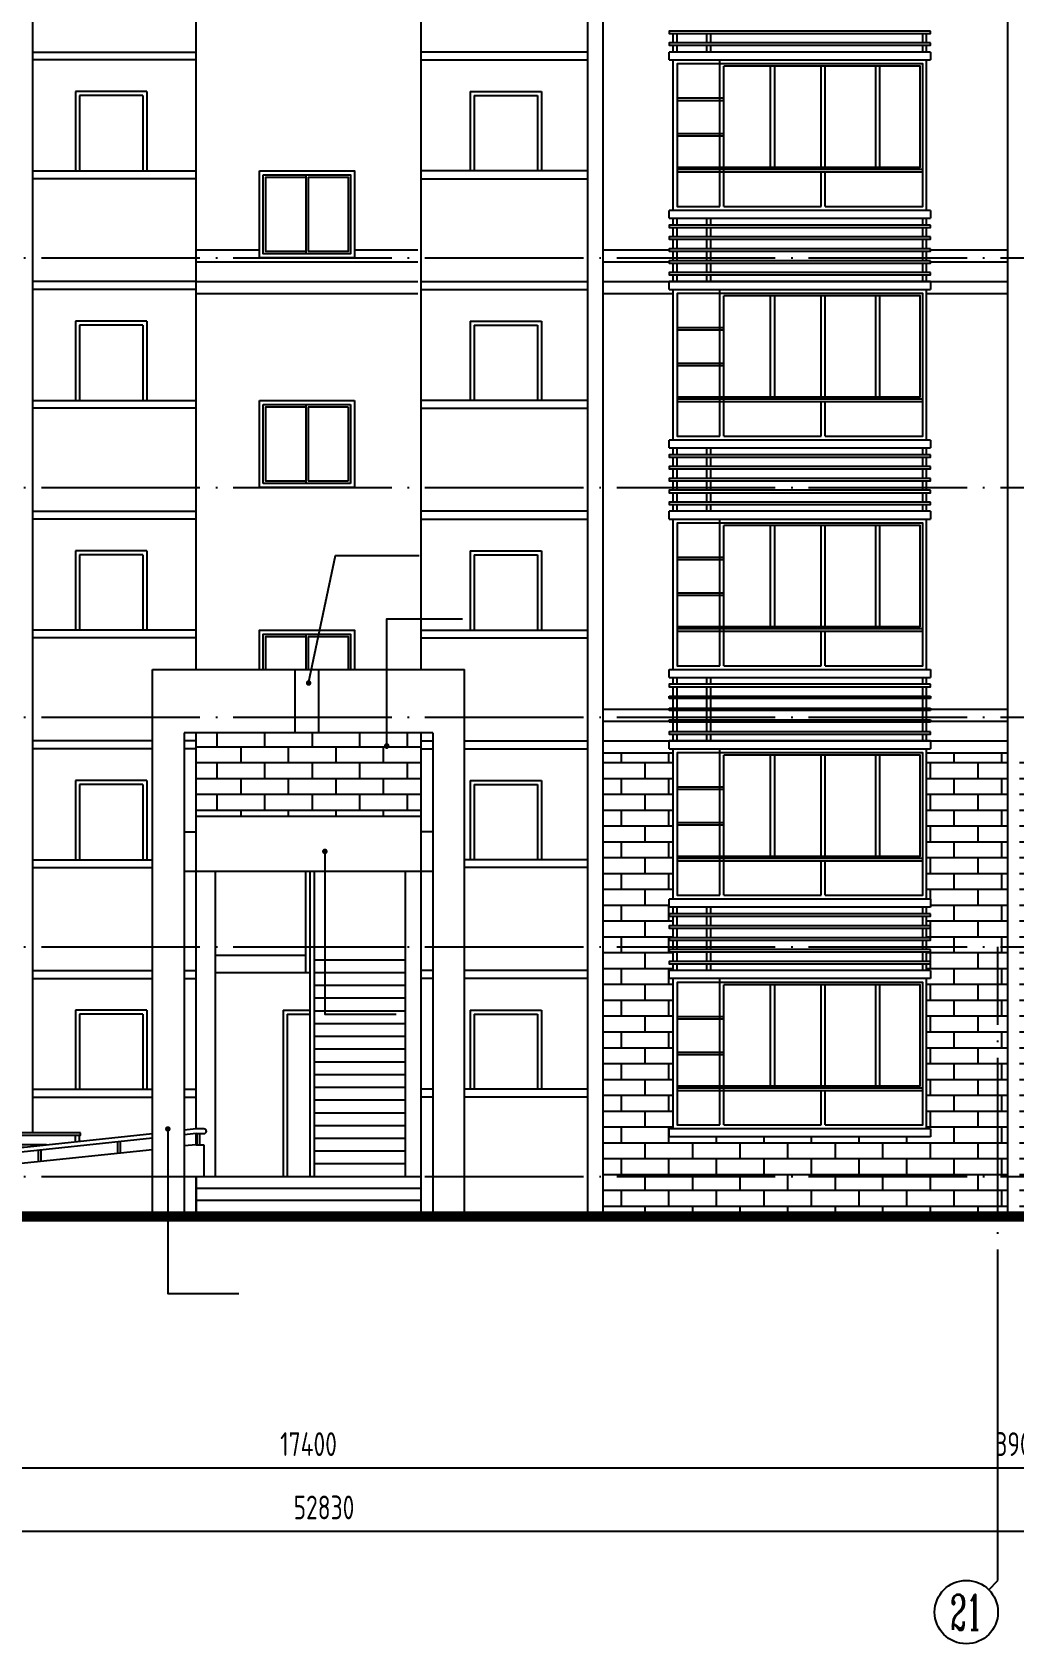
# Model space of a CAD drawing. Extents: x -726032 to 135930, y -151624 to 587044.
# Drawn here: x -391862 to -379477, y 289057 to 309408 of the extents above; entities that cross this region are included whole.
import ezdxf
from ezdxf.enums import TextEntityAlignment as Align

# ---------------------------------------------------------------- set-up
doc = ezdxf.new("R2010")
doc.units = 0
doc.header["$LTSCALE"] = 1000
doc.header["$MEASUREMENT"] = 0
doc.linetypes.add('DOTE', pattern=[2.42, 2, -0.2, 0.02, -0.2])
doc.layers.get('0').update_dxf_attribs({"linetype": 'CONTINUOUS'})
doc.layers.get('DEFPOINTS').update_dxf_attribs({"color": 1, "linetype": 'CONTINUOUS'})
for name, color, linetype in [('AXIS', 245, 'CONTINUOUS'), ('AXIS_TEXT', 7, 'CONTINUOUS'), ('DOTE', 8, 'DOTE'), ('WINDOW', 155, 'CONTINUOUS'), ('引线', 213, 'CONTINUOUS'), ('栏杆', 126, 'CONTINUOUS'), ('看线', 86, 'CONTINUOUS'), ('装饰线', 252, 'CONTINUOUS')]:
    doc.layers.add(name, color=color, linetype=linetype)
doc.styles.add('COMPLEX', font='COMPLEX')
doc.styles.add('DIM_FONT', font='isocp.shx', dxfattribs={"width": 0.8})
doc.dimstyles.new('DIMA', dxfattribs={"dimtxt": 300, "dimasz": 1, "dimexe": 250, "dimexo": 300, "dimgap": 150, "dimtad": 1, "dimdec": 0, "dimzin": 0, "dimdsep": 46, "dimtxsty": 'DIM_FONT', "dimcen": 0.09, "dimse1": 1, "dimclrt": 142, "dimadec": 0, "dimazin": 0, "dimtfac": 1, "dimtdec": 0, "dimtix": 1, "dimtmove": 2, "dimatfit": 3, "dimfxl": 1, "dimtolj": 1, "dimtzin": 0, "dimarcsym": 0})
doc.dimstyles.new('DIMB', dxfattribs={"dimtxt": 300, "dimasz": 1, "dimexe": 250, "dimexo": 300, "dimgap": 150, "dimtad": 1, "dimdec": 0, "dimzin": 0, "dimdsep": 46, "dimtxsty": 'DIM_FONT', "dimcen": 0.09, "dimse2": 1, "dimclrt": 142, "dimadec": 0, "dimazin": 0, "dimtfac": 1, "dimtdec": 0, "dimtix": 1, "dimtmove": 2, "dimatfit": 3, "dimfxl": 1, "dimtolj": 1, "dimtzin": 0, "dimarcsym": 0})
doc.dimstyles.new('DIMN', dxfattribs={"dimtxt": 300, "dimasz": 1, "dimexe": 250, "dimexo": 300, "dimgap": 150, "dimtad": 1, "dimdec": 0, "dimzin": 0, "dimdsep": 46, "dimtxsty": 'DIM_FONT', "dimcen": 0.09, "dimclrt": 142, "dimadec": 0, "dimazin": 0, "dimtfac": 1, "dimtdec": 0, "dimtix": 1, "dimtmove": 2, "dimatfit": 3, "dimfxl": 1, "dimtolj": 1, "dimtzin": 0, "dimarcsym": 0})
pattern_1 = [(0, (-406628.16, 230176.08), (0, 200.025), []), (90, (-406628.16, 230176.08), (-300, 200.025), [200.025, -200.025])]

# ---------------------------------------------------------------- blocks, each defined once
blk = doc.blocks.new('*D4080')
at = {"layer": 'AXIS', "color": 0, "lineweight": -2, "transparency": 16777216}
for p, q in [((-397076, 294078), (-397076, 291028)), ((-397075, 291278), (-379677, 291278))]:
    blk.add_line(p, q, dxfattribs=at)
at = {"layer": 'AXIS', "color": 0, "transparency": 16777216}
for points in [[(-397075, 291278), (-397075, 291278), (-397076, 291278)], [(-379677, 291278), (-379677, 291278), (-379676, 291278)]]:
    blk.add_solid(points, dxfattribs=at)
at = {"layer": 'DEFPOINTS', "color": 0, "transparency": 16777216}
for p in [(-397076, 294378), (-379676, 294378), (-379676, 291278)]:
    blk.add_point(p, dxfattribs=at)
at = {"layer": 'AXIS', "color": 142, "transparency": 16777216, "insert": (-388376, 291578), "char_height": 300, "attachment_point": 5, "style": 'DIM_FONT'}
blk.add_mtext('\\A1;17400', dxfattribs=at)
blk = doc.blocks.new('*D4081')
at = {"layer": 'AXIS', "color": 0, "lineweight": -2, "transparency": 16777216}
for p, q in [((-414596, 293278), (-414596, 290228)), ((-361766, 293278), (-361766, 290228)), ((-414595, 290478), (-361767, 290478))]:
    blk.add_line(p, q, dxfattribs=at)
at = {"layer": 'AXIS', "color": 0, "transparency": 16777216}
for points in [[(-414595, 290478), (-414595, 290478), (-414596, 290478)], [(-361767, 290478), (-361767, 290478), (-361766, 290478)]]:
    blk.add_solid(points, dxfattribs=at)
at = {"layer": 'DEFPOINTS', "color": 0, "transparency": 16777216}
for p in [(-414596, 293578), (-361766, 293578), (-361766, 290478)]:
    blk.add_point(p, dxfattribs=at)
at = {"layer": 'AXIS', "color": 142, "transparency": 16777216, "insert": (-388181, 290778), "char_height": 300, "attachment_point": 5, "style": 'DIM_FONT'}
blk.add_mtext('\\A1;52830', dxfattribs=at)
blk = doc.blocks.new('*D4102')
at = {"layer": 'AXIS', "color": 0, "lineweight": -2, "transparency": 16777216}
for p, q in [((-379286, 294078), (-379286, 291028)), ((-379677, 291278), (-379678, 291278)), ((-379676, 291278), (-379286, 291278)), ((-379285, 291278), (-379284, 291278))]:
    blk.add_line(p, q, dxfattribs=at)
at = {"layer": 'AXIS', "color": 0, "transparency": 16777216}
for points in [[(-379677, 291278), (-379677, 291278), (-379676, 291278)], [(-379285, 291278), (-379285, 291278), (-379286, 291278)]]:
    blk.add_solid(points, dxfattribs=at)
at = {"layer": 'DEFPOINTS', "color": 0, "transparency": 16777216}
for p in [(-379676, 294378), (-379286, 294378), (-379286, 291278)]:
    blk.add_point(p, dxfattribs=at)
at = {"layer": 'AXIS', "color": 142, "transparency": 16777216, "insert": (-379481, 291578), "char_height": 300, "attachment_point": 5, "style": 'DIM_FONT'}
blk.add_mtext('\\A1;390', dxfattribs=at)
blk = doc.blocks.new('_AXISO2')
blk.add_line((0.354, 0.146), (0.5, 0))
blk.add_circle((0, 0.5), 0.5)
at = {"layer": 'AXIS_TEXT', "style": 'COMPLEX', "width": 1.041667}
blk.add_attdef('A', text='', height=0.56, dxfattribs=at).set_placement((-0.25, 0.22), (0.25, 0.22), align=Align.FIT)

msp = doc.modelspace()

# ---------------------------------------------------------------- hatches: boundary and pattern name
at = {"layer": '装饰线'}
h = msp.add_hatch(dxfattribs=at)
h.set_pattern_fill('AR-BRSTD', color=35, scale=75, style=0)
h.set_pattern_definition(pattern_1)
h.paths.add_polyline_path([(-389795.6, 299508.7), (-389795.6, 300558.7), (-386955.6, 300558.7), (-386955.6, 299508.7)])
h = msp.add_hatch(dxfattribs=at)
h.set_pattern_fill('AR-BRSTD', color=35, scale=75, style=0)
h.set_pattern_definition(pattern_1)
h.paths.add_polyline_path([(-383826.4, 298458.7), (-383776.4, 298458.7), (-383776.4, 300308.7), (-384656.1, 300308.7), (-384656.1, 294508.7), (-379556.1, 294508.7), (-379556.1, 300308.7), (-380576.4, 300308.7), (-380576.4, 298458.7), (-380526.4, 298458.7), (-380526.4, 298358.7), (-380576.4, 298358.7), (-380576.4, 298273.4), (-380526.4, 298273.4), (-380526.4, 298243.4), (-380576.4, 298243.4), (-380576.4, 298123.4), (-380526.4, 298123.4), (-380526.4, 298093.4), (-380576.4, 298093.4), (-380576.4, 297973.4), (-380526.4, 297973.4), (-380526.4, 297943.4), (-380576.4, 297943.4), (-380576.4, 297823.4), (-380526.4, 297823.4), (-380526.4, 297793.4), (-380576.4, 297793.4), (-380576.4, 297673.4), (-380526.4, 297673.4), (-380526.4, 297643.4), (-380576.4, 297643.4), (-380576.4, 297558.7), (-380526.4, 297558.7), (-380526.4, 297458.7), (-380576.4, 297458.7), (-380576.4, 295558.7), (-380526.4, 295558.7), (-380526.4, 295458.7), (-383826.4, 295458.7), (-383826.4, 295558.7), (-383776.4, 295558.7), (-383776.4, 297458.7), (-383826.4, 297458.7), (-383826.4, 297558.7), (-383776.4, 297558.7), (-383776.4, 297643.4), (-383826.4, 297643.4), (-383826.4, 297673.4), (-383776.4, 297673.4), (-383776.4, 297793.4), (-383826.4, 297793.4), (-383826.4, 297823.4), (-383776.4, 297823.4), (-383776.4, 297943.4), (-383826.4, 297943.4), (-383826.4, 297973.4), (-383776.4, 297973.4), (-383776.4, 298093.4), (-383826.4, 298093.4), (-383826.4, 298123.4), (-383776.4, 298123.4), (-383776.4, 298243.4), (-383826.4, 298243.4), (-383826.4, 298273.4), (-383776.4, 298273.4), (-383776.4, 298358.7), (-383826.4, 298358.7)])
h.paths.add_polyline_path([(-379406.1, 294508.7), (-377046.1, 294508.7), (-377046.1, 295009), (-376996.1, 295009), (-376996.1, 295149), (-377046.1, 295149, -1), (-377046.1, 295209), (-375306.1, 295209), (-374354.9, 295309.8), (-374354.9, 295328.7), (-374365.8, 295328.7), (-374365.8, 295358.7), (-374354.9, 295358.7), (-374354.9, 295478.7), (-374365.8, 295478.7), (-374365.8, 295508.7), (-374306.1, 295508.7), (-374306.1, 300308.7), (-375185.8, 300308.7), (-375185.8, 298458.7), (-375135.8, 298458.7), (-375135.8, 298358.7), (-375185.8, 298358.7), (-375185.8, 298273.4), (-375135.8, 298273.4), (-375135.8, 298243.4), (-375185.8, 298243.4), (-375185.8, 298123.4), (-375135.8, 298123.4), (-375135.8, 298093.4), (-375185.8, 298093.4), (-375185.8, 297973.4), (-375135.8, 297973.4), (-375135.8, 297943.4), (-375185.8, 297943.4), (-375185.8, 297823.4), (-375135.8, 297823.4), (-375135.8, 297793.4), (-375185.8, 297793.4), (-375185.8, 297673.4), (-375135.8, 297673.4), (-375135.8, 297643.4), (-375185.8, 297643.4), (-375185.8, 297558.7), (-375135.8, 297558.7), (-375135.8, 297458.7), (-375185.8, 297458.7), (-375185.8, 295558.7), (-375135.8, 295558.7), (-375135.8, 295458.7), (-378435.8, 295458.7), (-378435.8, 295558.7), (-378385.8, 295558.7), (-378385.8, 297458.7), (-378435.8, 297458.7), (-378435.8, 297558.7), (-378385.8, 297558.7), (-378385.8, 297643.4), (-378435.8, 297643.4), (-378435.8, 297673.4), (-378385.8, 297673.4), (-378385.8, 297793.4), (-378435.8, 297793.4), (-378435.8, 297823.4), (-378385.8, 297823.4), (-378385.8, 297943.4), (-378435.8, 297943.4), (-378435.8, 297973.4), (-378385.8, 297973.4), (-378385.8, 298093.4), (-378435.8, 298093.4), (-378435.8, 298123.4), (-378385.8, 298123.4), (-378385.8, 298243.4), (-378435.8, 298243.4), (-378435.8, 298273.4), (-378385.8, 298273.4), (-378385.8, 298358.7), (-378435.8, 298358.7), (-378435.8, 298458.7), (-378385.8, 298458.7), (-378385.8, 300308.7), (-379406.1, 300308.7)])

# ---------------------------------------------------------------- linework, layer by layer
for p, q in [((-379556.1, 331158.7), (-379556.1, 294448.7)), ((-389796.1, 330758.7), (-389796.1, 301358.7)), ((-386956.1, 301358.7), (-386956.1, 330758.7)), ((-384656.1, 294448.7), (-384656.1, 330758.7)), ((-391856.1, 295508.7), (-391856.1, 328258.7)), ((-384856.1, 328258.7), (-384856.1, 294448.7)), ((-391856.1, 309158.7), (-389796.1, 309158.7)), ((-384856.1, 309158.7), (-386956.4, 309158.7)), ((-380526.4, 309158.7), (-383826.4, 309158.7)), ((-383826.4, 309058.7), (-383826.4, 309158.7)), ((-380526.4, 309158.7), (-380526.4, 309058.7)), ((-389796.1, 309058.7), (-391856.1, 309058.7)), ((-386956.4, 309058.7), (-384856.1, 309058.7)), ((-383826.4, 309058.7), (-380526.4, 309058.7)), ((-391856.1, 307658.7), (-389796.1, 307658.7)), ((-389796.1, 307558.7), (-391856.1, 307558.7)), ((-384856.1, 307658.7), (-386956.4, 307658.7)), ((-386956.4, 307558.7), (-384856.1, 307558.7)), ((-383826.4, 307058.7), (-383826.4, 307158.7)), ((-380526.4, 307158.7), (-383826.4, 307158.7)), ((-380526.4, 307158.7), (-380526.4, 307058.7)), ((-383826.4, 307058.7), (-380526.4, 307058.7)), ((-389796.1, 306258.7), (-391856.1, 306258.7)), ((-389796.1, 306158.7), (-391856.1, 306158.7)), ((-386956.4, 306258.7), (-384856.1, 306258.7)), ((-386956.4, 306158.7), (-384856.1, 306158.7)), ((-380526.4, 306258.7), (-383826.4, 306258.7)), ((-383826.4, 306158.7), (-383826.4, 306258.7)), ((-383826.4, 306158.7), (-380526.4, 306158.7)), ((-380526.4, 306258.7), (-380526.4, 306158.7)), ((-391856.1, 304758.7), (-389796.1, 304758.7)), ((-388996.4, 303658.7), (-388996.4, 304758.7)), ((-388996.4, 304758.7), (-387796.4, 304758.7)), ((-387796.4, 304758.7), (-387796.4, 303658.7)), ((-384856.1, 304758.7), (-386956.4, 304758.7)), ((-389796.1, 304658.7), (-391856.1, 304658.7)), ((-386956.4, 304658.7), (-384856.1, 304658.7)), ((-380526.4, 304258.7), (-383826.4, 304258.7)), ((-383826.4, 304158.7), (-383826.4, 304258.7)), ((-383826.4, 304158.7), (-380526.4, 304158.7)), ((-380526.4, 304258.7), (-380526.4, 304158.7)), ((-387796.4, 303658.7), (-388996.4, 303658.7)), ((-391856.1, 303358.7), (-389796.1, 303358.7)), ((-389796.1, 303258.7), (-391856.1, 303258.7)), ((-384856.1, 303358.7), (-386956.4, 303358.7)), ((-386956.4, 303258.7), (-384856.1, 303258.7)), ((-380526.4, 303358.7), (-383826.4, 303358.7)), ((-383826.4, 303258.7), (-383826.4, 303358.7)), ((-383826.4, 303258.7), (-380526.4, 303258.7)), ((-380526.4, 303358.7), (-380526.4, 303258.7)), ((-389796.1, 301858.7), (-391856.1, 301858.7)), ((-386956.4, 301858.7), (-384856.1, 301858.7)), ((-389796.1, 301758.7), (-391856.1, 301758.7)), ((-386956.4, 301758.7), (-384856.1, 301758.7)), ((-390345.6, 301358.7), (-386406.7, 301358.7)), ((-390345.6, 294509), (-390345.6, 301358.7)), ((-386406.7, 294509), (-386406.7, 301358.7)), ((-386406.1, 294509), (-386406.1, 301358.7)), ((-383826.4, 301358.7), (-380526.4, 301358.7)), ((-383826.4, 301258.7), (-383826.4, 301358.7)), ((-383826.4, 301258.7), (-380526.4, 301258.7)), ((-380526.4, 301358.7), (-380526.4, 301258.7)), ((-390345.6, 300458.7), (-391856.1, 300458.7)), ((-386806.1, 300558.7), (-389945.6, 300558.7)), ((-389945.6, 300558.7), (-389945.6, 294509)), ((-389796.1, 300458.7), (-389945.6, 300458.7)), ((-389796.1, 300558.7), (-389796.1, 295558.7)), ((-386956.4, 300458.7), (-386807, 300458.7)), ((-386956.1, 294448.7), (-386956.1, 300558.7)), ((-386806.7, 300558.7), (-386806.7, 294509)), ((-386407, 300458.7), (-384856.1, 300458.7)), ((-380526.4, 300458.7), (-383826.4, 300458.7)), ((-383826.4, 300358.7), (-383826.4, 300458.7)), ((-380526.4, 300458.7), (-380526.4, 300358.7)), ((-390345.6, 300358.7), (-391856.1, 300358.7)), ((-389796.1, 300358.7), (-389945.6, 300358.7)), ((-386956.4, 300358.7), (-386807, 300358.7)), ((-386407, 300358.7), (-384856.1, 300358.7)), ((-383826.4, 300358.7), (-380526.4, 300358.7)), ((-389795.3, 299508.7), (-386955.6, 299508.7)), ((-389945.6, 299308.7), (-389795.9, 299308.7)), ((-386807, 299308.7), (-386956.7, 299308.7)), ((-391856.1, 298958.7), (-390345.6, 298958.7)), ((-391856.1, 298858.7), (-390345.6, 298858.7)), ((-386806.1, 298808.7), (-389945.6, 298808.7)), ((-389555.6, 298808.7), (-389555.6, 294958.7)), ((-387155, 298808.7), (-387155, 294958.7)), ((-384856.1, 298958.7), (-386407, 298958.7)), ((-384856.1, 298858.7), (-386407, 298858.7)), ((-380526.4, 298458.7), (-383826.4, 298458.7)), ((-383826.4, 298358.7), (-383826.4, 298458.7)), ((-380526.4, 298358.7), (-383826.4, 298358.7)), ((-380526.4, 298458.7), (-380526.4, 298358.7)), ((-391856.1, 297558.7), (-390345.6, 297558.7)), ((-389945.6, 297558.7), (-389796.1, 297558.7)), ((-386807, 297558.7), (-386956.4, 297558.7)), ((-384856.1, 297558.7), (-386407, 297558.7)), ((-380526.4, 297558.7), (-383826.4, 297558.7)), ((-383826.4, 297458.7), (-383826.4, 297558.7)), ((-380526.4, 297558.7), (-380526.4, 297458.7)), ((-391856.1, 297458.7), (-390345.6, 297458.7)), ((-389945.6, 297458.7), (-389796.1, 297458.7)), ((-386807, 297458.7), (-386956.4, 297458.7)), ((-384856.1, 297458.7), (-386407, 297458.7)), ((-380526.4, 297458.7), (-383826.4, 297458.7)), ((-391856.1, 296058.7), (-390345.6, 296058.7)), ((-391856.1, 295958.7), (-390345.6, 295958.7)), ((-389945.6, 296058.7), (-389796.1, 296058.7)), ((-389945.6, 295958.7), (-389796.1, 295958.7)), ((-386807, 296058.7), (-386956.4, 296058.7)), ((-386807, 295958.7), (-386956.4, 295958.7)), ((-384856.1, 296058.7), (-386407, 296058.7)), ((-384856.1, 295958.7), (-386407, 295958.7)), ((-380526.4, 295558.7), (-383826.4, 295558.7)), ((-383826.4, 295458.7), (-383826.4, 295558.7)), ((-380526.4, 295558.7), (-380526.4, 295458.7)), ((-389795.6, 295358.6), (-389795.6, 295498.6)), ((-380526.4, 295458.7), (-383826.4, 295458.7)), ((-389796.1, 294958.7), (-389796.1, 294508.7)), ((-389795.3, 294958.7), (-386955.6, 294958.7)), ((-389795.3, 294958.7), (-389795.3, 294508.7)), ((-389795.3, 294808.7), (-386955.6, 294808.7)), ((-420935.3, 294508.7), (-352430.4, 294508.7)), ((-389795.4, 294658.7), (-386955.6, 294658.7))]:
    msp.add_line(p, q)
msp.add_lwpolyline([(-388996.4, 307658.7), (-387796.4, 307658.7), (-387796.4, 306558.7), (-388996.4, 306558.7)], close=True)
at = {"color": 146}
msp.add_lwpolyline([(-383136.4, 307208.7), (-381906.4, 307208.7)], dxfattribs=at)
for points in [[(-388996.4, 301358.7), (-388996.4, 301858.7), (-387796.4, 301858.7), (-387796.4, 301358.7)], [(-389796.1, 298808.7), (-389945.6, 298808.7)]]:
    msp.add_lwpolyline(points)
at = {"const_width": 120}
msp.add_lwpolyline([(-352430.4, 294448.7), (-420935.3, 294448.7)], dxfattribs=at)
at = {"layer": 'AXIS'}
msp.add_line((-379676.1, 289856.5), (-379676.1, 292256.8), dxfattribs=at)
at = {"layer": 'DOTE'}
for p, q in [((-418366.5, 306558.7), (-356514.6, 306558.7)), ((-418366.5, 303658.7), (-356514.6, 303658.7)), ((-418366.5, 300758.7), (-356514.6, 300758.7)), ((-418366.5, 297858.7), (-356514.6, 297858.7)), ((-379676.1, 292034.7), (-379676.1, 297858.7)), ((-418366.5, 294958.7), (-356514.6, 294958.7))]:
    msp.add_line(p, q, dxfattribs=at)
at = {"layer": 'WINDOW'}
for p, q in [((-383776.4, 307158.7), (-383776.4, 309058.7)), ((-383186.4, 307208.7), (-383186.4, 309058.7)), ((-383135.9, 308978.7), (-383136.4, 308978.2)), ((-383136.4, 307208.7), (-383136.4, 308978.2)), ((-382496.9, 308978.7), (-383135.9, 308978.7)), ((-382546.4, 307703.7), (-382546.4, 308978.7)), ((-382496.9, 308978.7), (-382496.4, 308978.2)), ((-381906.4, 307703.7), (-381906.4, 308978.7)), ((-381856.4, 307703.7), (-381856.4, 308978.7)), ((-381216.4, 307703.7), (-381216.4, 308978.7)), ((-381166.4, 307703.7), (-381166.4, 308978.7)), ((-380576.4, 307158.7), (-380576.4, 309058.7)), ((-391316.1, 308658.2), (-391316.1, 307658.7)), ((-390416.6, 308658.7), (-391315.6, 308658.7)), ((-391266.1, 308608.2), (-391266.1, 307658.7)), ((-390466.6, 308608.7), (-391265.6, 308608.7)), ((-390466.1, 308608.2), (-390466.1, 307658.7)), ((-390416.1, 308658.2), (-390416.1, 307658.7)), ((-386336.4, 308658.2), (-386336.4, 307658.7)), ((-386335.9, 308658.7), (-385436.9, 308658.7)), ((-386286.4, 308608.2), (-386286.4, 307658.7)), ((-386285.9, 308608.7), (-385486.9, 308608.7)), ((-385486.4, 308608.2), (-385486.4, 307658.7)), ((-385436.4, 308658.2), (-385436.4, 307658.7)), ((-383136.4, 308573.7), (-383726.4, 308573.7)), ((-383136.4, 308543.7), (-383726.4, 308543.7)), ((-383136.4, 308123.7), (-383726.4, 308123.7)), ((-383136.4, 308093.7), (-383726.4, 308093.7)), ((-388411.4, 307608.7), (-388411.4, 306608.7)), ((-388381.4, 307578.7), (-388381.4, 306638.7)), ((-383726.4, 307703.7), (-382533.9, 307703.7)), ((-380626.4, 307673.7), (-383726.4, 307673.7)), ((-383726.4, 307643.7), (-380626.4, 307643.7)), ((-381906.4, 307208.7), (-381906.4, 307643.7)), ((-381856.4, 307208.7), (-381856.4, 307643.7)), ((-383776.4, 304258.7), (-383776.4, 306158.7)), ((-383186.4, 304308.7), (-383186.4, 306158.7)), ((-380576.4, 304258.7), (-380576.4, 306158.7)), ((-383135.9, 306078.7), (-383136.4, 306078.2)), ((-383136.4, 304308.7), (-383136.4, 306078.2)), ((-382496.9, 306078.7), (-383135.9, 306078.7)), ((-382546.4, 304803.7), (-382546.4, 306078.7)), ((-382496.9, 306078.7), (-382496.4, 306078.2)), ((-381906.4, 304803.7), (-381906.4, 306078.7)), ((-381856.4, 304803.7), (-381856.4, 306078.7)), ((-381216.4, 304803.7), (-381216.4, 306078.7)), ((-381166.4, 304803.7), (-381166.4, 306078.7)), ((-391316.1, 305758.2), (-391316.1, 304758.7)), ((-390416.6, 305758.7), (-391315.6, 305758.7)), ((-391266.1, 305708.2), (-391266.1, 304758.7)), ((-390466.6, 305708.7), (-391265.6, 305708.7)), ((-390466.1, 305708.2), (-390466.1, 304758.7)), ((-390416.1, 305758.2), (-390416.1, 304758.7)), ((-386336.4, 305758.2), (-386336.4, 304758.7)), ((-386335.9, 305758.7), (-385436.9, 305758.7)), ((-386286.4, 305708.2), (-386286.4, 304758.7)), ((-386285.9, 305708.7), (-385486.9, 305708.7)), ((-385486.4, 305708.2), (-385486.4, 304758.7)), ((-385436.4, 305758.2), (-385436.4, 304758.7)), ((-383136.4, 305673.7), (-383726.4, 305673.7)), ((-383136.4, 305643.7), (-383726.4, 305643.7)), ((-383136.4, 305223.7), (-383726.4, 305223.7)), ((-383136.4, 305193.7), (-383726.4, 305193.7)), ((-388946.4, 303708.7), (-388946.4, 304708.7)), ((-388946.4, 304708.7), (-387846.4, 304708.7)), ((-388411.4, 304708.7), (-388411.4, 303708.7)), ((-388381.4, 304678.7), (-388381.4, 303738.7)), ((-388381.4, 304678.7), (-387876.4, 304678.7)), ((-387876.4, 304678.7), (-387876.4, 303738.7)), ((-387846.4, 304708.7), (-387846.4, 303708.7)), ((-383726.4, 304803.7), (-382533.9, 304803.7)), ((-380626.4, 304773.7), (-383726.4, 304773.7)), ((-383726.4, 304743.7), (-380626.4, 304743.7)), ((-381906.4, 304308.7), (-381906.4, 304743.7)), ((-381856.4, 304308.7), (-381856.4, 304743.7)), ((-387846.4, 303708.7), (-388946.4, 303708.7)), ((-387876.4, 303738.7), (-388381.4, 303738.7)), ((-383776.4, 301358.7), (-383776.4, 303258.7)), ((-383186.4, 301408.7), (-383186.4, 303258.7)), ((-380576.4, 301358.7), (-380576.4, 303258.7)), ((-383135.9, 303178.7), (-383136.4, 303178.2)), ((-383136.4, 301408.7), (-383136.4, 303178.2)), ((-382496.9, 303178.7), (-383135.9, 303178.7)), ((-382546.4, 301903.7), (-382546.4, 303178.7)), ((-382496.9, 303178.7), (-382496.4, 303178.2)), ((-381906.4, 301903.7), (-381906.4, 303178.7)), ((-381856.4, 301903.7), (-381856.4, 303178.7)), ((-381216.4, 301903.7), (-381216.4, 303178.7)), ((-381166.4, 301903.7), (-381166.4, 303178.7)), ((-391316.1, 302858.2), (-391316.1, 301858.7)), ((-390416.6, 302858.7), (-391315.6, 302858.7)), ((-390416.1, 302858.2), (-390416.1, 301858.7)), ((-386336.4, 302858.2), (-386336.4, 301858.7)), ((-386335.9, 302858.7), (-385436.9, 302858.7)), ((-385436.4, 302858.2), (-385436.4, 301858.7)), ((-391266.1, 302808.2), (-391266.1, 301858.7)), ((-390466.6, 302808.7), (-391265.6, 302808.7)), ((-390466.1, 302808.2), (-390466.1, 301858.7)), ((-386286.4, 302808.2), (-386286.4, 301858.7)), ((-386285.9, 302808.7), (-385486.9, 302808.7)), ((-385486.4, 302808.2), (-385486.4, 301858.7)), ((-383136.4, 302773.7), (-383726.4, 302773.7)), ((-383136.4, 302743.7), (-383726.4, 302743.7)), ((-383136.4, 302323.7), (-383726.4, 302323.7)), ((-383136.4, 302293.7), (-383726.4, 302293.7)), ((-383726.4, 301903.7), (-382533.9, 301903.7)), ((-380626.4, 301873.7), (-383726.4, 301873.7)), ((-383726.4, 301843.7), (-380626.4, 301843.7)), ((-381906.4, 301408.7), (-381906.4, 301843.7)), ((-381856.4, 301408.7), (-381856.4, 301843.7)), ((-388411.4, 301808.7), (-388411.4, 301358.7)), ((-388381.4, 301778.7), (-388381.4, 301358.7)), ((-383776.4, 298458.7), (-383776.4, 300358.7)), ((-383186.4, 298508.7), (-383186.4, 300358.7)), ((-383135.9, 300278.7), (-383136.4, 300278.2)), ((-383136.4, 298508.7), (-383136.4, 300278.2)), ((-382496.9, 300278.7), (-383135.9, 300278.7)), ((-382546.4, 299003.7), (-382546.4, 300278.7)), ((-382496.9, 300278.7), (-382496.4, 300278.2)), ((-381906.4, 299003.7), (-381906.4, 300278.7)), ((-381856.4, 299003.7), (-381856.4, 300278.7)), ((-381216.4, 299003.7), (-381216.4, 300278.7)), ((-381166.4, 299003.7), (-381166.4, 300278.7)), ((-380576.4, 298458.7), (-380576.4, 300358.7)), ((-391316.1, 299958.2), (-391316.1, 298958.7)), ((-390416.6, 299958.7), (-391315.6, 299958.7)), ((-391266.1, 299908.2), (-391266.1, 298958.7)), ((-390466.6, 299908.7), (-391265.6, 299908.7)), ((-390466.1, 299908.2), (-390466.1, 298958.7)), ((-390416.1, 299958.2), (-390416.1, 298958.7)), ((-386336.4, 299958.2), (-386336.4, 298958.7)), ((-386335.9, 299958.7), (-385436.9, 299958.7)), ((-386286.4, 299908.2), (-386286.4, 298958.7)), ((-386285.9, 299908.7), (-385486.9, 299908.7)), ((-385486.4, 299908.2), (-385486.4, 298958.7)), ((-385436.4, 299958.2), (-385436.4, 298958.7)), ((-383136.4, 299873.7), (-383726.4, 299873.7)), ((-383136.4, 299843.7), (-383726.4, 299843.7)), ((-383136.4, 299423.7), (-383726.4, 299423.7)), ((-383136.4, 299393.7), (-383726.4, 299393.7)), ((-383726.4, 299003.7), (-382533.9, 299003.7)), ((-380626.4, 298973.7), (-383726.4, 298973.7)), ((-383726.4, 298943.7), (-380626.4, 298943.7)), ((-381906.4, 298508.7), (-381906.4, 298943.7)), ((-381856.4, 298508.7), (-381856.4, 298943.7)), ((-383776.4, 295558.7), (-383776.4, 297458.7)), ((-383186.4, 295608.7), (-383186.4, 297458.7)), ((-383135.9, 297378.7), (-383136.4, 297378.2)), ((-383136.4, 295608.7), (-383136.4, 297378.2)), ((-382496.9, 297378.7), (-383135.9, 297378.7)), ((-382546.4, 296103.7), (-382546.4, 297378.7)), ((-382496.9, 297378.7), (-382496.4, 297378.2)), ((-381906.4, 296103.7), (-381906.4, 297378.7)), ((-381856.4, 296103.7), (-381856.4, 297378.7)), ((-381216.4, 296103.7), (-381216.4, 297378.7)), ((-381166.4, 296103.7), (-381166.4, 297378.7)), ((-380576.4, 295558.7), (-380576.4, 297458.7)), ((-391316.1, 297058.2), (-391316.1, 296058.7)), ((-390416.6, 297058.7), (-391315.6, 297058.7)), ((-391266.1, 297008.2), (-391266.1, 296058.7)), ((-390466.6, 297008.7), (-391265.6, 297008.7)), ((-390466.1, 297008.2), (-390466.1, 296058.7)), ((-390416.1, 297058.2), (-390416.1, 296058.7)), ((-388645.3, 297008.7), (-388355.4, 297008.7)), ((-388645.3, 297008.7), (-388645.3, 294958.7)), ((-386336.4, 297058.2), (-386336.4, 296058.7)), ((-386335.9, 297058.7), (-385436.9, 297058.7)), ((-386286.4, 297008.2), (-386286.4, 296058.7)), ((-386285.9, 297008.7), (-385486.9, 297008.7)), ((-385486.4, 297008.2), (-385486.4, 296058.7)), ((-385436.4, 297058.2), (-385436.4, 296058.7)), ((-383136.4, 296973.7), (-383726.4, 296973.7)), ((-383136.4, 296943.7), (-383726.4, 296943.7)), ((-383136.4, 296523.7), (-383726.4, 296523.7)), ((-383136.4, 296493.7), (-383726.4, 296493.7)), ((-383726.4, 296103.7), (-382533.9, 296103.7)), ((-380626.4, 296073.7), (-383726.4, 296073.7)), ((-383726.4, 296043.7), (-380626.4, 296043.7)), ((-381906.4, 295608.7), (-381906.4, 296043.7)), ((-381856.4, 295608.7), (-381856.4, 296043.7))]:
    msp.add_line(p, q, dxfattribs=at)
for points in [[(-381856.4, 307208.7), (-380626.4, 307208.7), (-380626.4, 309008.7), (-383726.4, 309008.7), (-383726.4, 307208.7), (-383186.4, 307208.7)], [(-382546.4, 307703.7), (-380656.4, 307703.7), (-380656.4, 308978.7), (-382495.9, 308978.7), (-382496.4, 308978.2), (-382496.4, 307703.7)], [(-388411.4, 306638.7), (-388916.4, 306638.7), (-388916.4, 307578.7), (-388411.4, 307578.7)], [(-388381.4, 307578.7), (-387876.4, 307578.7), (-387876.4, 306638.7), (-388381.4, 306638.7)], [(-381856.4, 304308.7), (-380626.4, 304308.7), (-380626.4, 306108.7), (-383726.4, 306108.7), (-383726.4, 304308.7), (-383186.4, 304308.7)], [(-382546.4, 304803.7), (-380656.4, 304803.7), (-380656.4, 306078.7), (-382495.9, 306078.7), (-382496.4, 306078.2), (-382496.4, 304803.7)], [(-388411.4, 303738.7), (-388916.4, 303738.7), (-388916.4, 304678.7), (-388411.4, 304678.7)], [(-383136.4, 304308.7), (-381906.4, 304308.7)], [(-381856.4, 301408.7), (-380626.4, 301408.7), (-380626.4, 303208.7), (-383726.4, 303208.7), (-383726.4, 301408.7), (-383186.4, 301408.7)], [(-382546.4, 301903.7), (-380656.4, 301903.7), (-380656.4, 303178.7), (-382495.9, 303178.7), (-382496.4, 303178.2), (-382496.4, 301903.7)], [(-388946.4, 301358.7), (-388946.4, 301808.7), (-387846.4, 301808.7), (-387846.4, 301358.7)], [(-388916.4, 301358.7), (-388916.4, 301778.7), (-388411.4, 301778.7)], [(-388381.4, 301778.7), (-387876.4, 301778.7), (-387876.4, 301358.7)], [(-383136.4, 301408.7), (-381906.4, 301408.7)], [(-381856.4, 298508.7), (-380626.4, 298508.7), (-380626.4, 300308.7), (-383726.4, 300308.7), (-383726.4, 298508.7), (-383186.4, 298508.7)], [(-382546.4, 299003.7), (-380656.4, 299003.7), (-380656.4, 300278.7), (-382495.9, 300278.7), (-382496.4, 300278.2), (-382496.4, 299003.7)], [(-383136.4, 298508.7), (-381906.4, 298508.7)], [(-381856.4, 295608.7), (-380626.4, 295608.7), (-380626.4, 297408.7), (-383726.4, 297408.7), (-383726.4, 295608.7), (-383186.4, 295608.7)], [(-382546.4, 296103.7), (-380656.4, 296103.7), (-380656.4, 297378.7), (-382495.9, 297378.7), (-382496.4, 297378.2), (-382496.4, 296103.7)], [(-383136.4, 295608.7), (-381906.4, 295608.7)]]:
    msp.add_lwpolyline(points, dxfattribs=at)
msp.add_lwpolyline([(-388946.4, 307608.7), (-387846.4, 307608.7), (-387846.4, 306608.7), (-388946.4, 306608.7)], close=True, dxfattribs=at)
at = {"layer": '引线'}
for points in [[(-388374.5, 301189.9), (-388033.8, 302799.6), (-386980.5, 302799.6)], [(-387388.9, 300358.8), (-387388.9, 302001), (-386432.2, 302001)], [(-388169.8, 299063.3), (-388169.8, 297007.9), (-387271, 297007.9)], [(-390151.4, 295558.2), (-390151.4, 293478.5), (-389254.4, 293478.5)]]:
    msp.add_lwpolyline(points, dxfattribs=at)
at = {"layer": '引线', "const_width": 34.8}
for points in [[(-388392.1, 301189.9, 1), (-388356.9, 301189.9, 1)], [(-387406.6, 300394.7, 1), (-387371.3, 300394.7, 1)], [(-388187.5, 299063.3, 1), (-388152.2, 299063.3, 1)], [(-390169, 295558.2, 1), (-390133.8, 295558.2, 1)]]:
    msp.add_lwpolyline(points, format="xyb", close=True, dxfattribs=at)
at = {"layer": '栏杆'}
for p, q in [((-383776.4, 309273.4), (-383776.4, 309393.4)), ((-383726.4, 309273.4), (-383726.4, 309393.4)), ((-383351.4, 309273.4), (-383351.4, 309393.4)), ((-383301.4, 309273.4), (-383301.4, 309393.4)), ((-380626.4, 309273.4), (-380626.4, 309393.4)), ((-380576.4, 309273.4), (-380576.4, 309393.4)), ((-383776.4, 309158.7), (-383776.4, 309243.4)), ((-383726.4, 309158.7), (-383726.4, 309243.4)), ((-383351.4, 309158.7), (-383351.4, 309243.4)), ((-383301.4, 309158.7), (-383301.4, 309243.4)), ((-380626.4, 309158.7), (-380626.4, 309243.4)), ((-380576.4, 309158.7), (-380576.4, 309243.4)), ((-383776.4, 306973.9), (-383776.4, 307058.7)), ((-383776.4, 306823.4), (-383776.4, 306943.4)), ((-383726.4, 306973.9), (-383726.4, 307058.7)), ((-383726.4, 306823.4), (-383726.4, 306943.4)), ((-383351.4, 306973.9), (-383351.4, 307058.7)), ((-383351.4, 306823.4), (-383351.4, 306943.4)), ((-383301.4, 306973.9), (-383301.4, 307058.7)), ((-383301.4, 306823.4), (-383301.4, 306943.4)), ((-380626.4, 306973.9), (-380626.4, 307058.7)), ((-380626.4, 306823.4), (-380626.4, 306943.4)), ((-380576.4, 306973.9), (-380576.4, 307058.7)), ((-380576.4, 306823.4), (-380576.4, 306943.4)), ((-383776.4, 306673.4), (-383776.4, 306793.4)), ((-383726.4, 306673.4), (-383726.4, 306793.4)), ((-383351.4, 306673.4), (-383351.4, 306793.4)), ((-383301.4, 306673.4), (-383301.4, 306793.4)), ((-380626.4, 306673.4), (-380626.4, 306793.4)), ((-380576.4, 306673.4), (-380576.4, 306793.4)), ((-383776.4, 306523.4), (-383776.4, 306643.4)), ((-383726.4, 306523.4), (-383726.4, 306643.4)), ((-383351.4, 306523.4), (-383351.4, 306643.4)), ((-383301.4, 306523.4), (-383301.4, 306643.4)), ((-380626.4, 306523.4), (-380626.4, 306643.4)), ((-380576.4, 306523.4), (-380576.4, 306643.4)), ((-383776.4, 306373.4), (-383776.4, 306493.4)), ((-383776.4, 306258.7), (-383776.4, 306343.4)), ((-383726.4, 306373.4), (-383726.4, 306493.4)), ((-383726.4, 306258.7), (-383726.4, 306343.4)), ((-383351.4, 306373.4), (-383351.4, 306493.4)), ((-383351.4, 306258.7), (-383351.4, 306343.4)), ((-383301.4, 306373.4), (-383301.4, 306493.4)), ((-383301.4, 306258.7), (-383301.4, 306343.4)), ((-380626.4, 306373.4), (-380626.4, 306493.4)), ((-380626.4, 306258.7), (-380626.4, 306343.4)), ((-380576.4, 306373.4), (-380576.4, 306493.4)), ((-380576.4, 306258.7), (-380576.4, 306343.4)), ((-383776.4, 304073.9), (-383776.4, 304158.7)), ((-383726.4, 304073.9), (-383726.4, 304158.7)), ((-383351.4, 304073.9), (-383351.4, 304158.7)), ((-383301.4, 304073.9), (-383301.4, 304158.7)), ((-380626.4, 304073.9), (-380626.4, 304158.7)), ((-380576.4, 304073.9), (-380576.4, 304158.7)), ((-383776.4, 303923.4), (-383776.4, 304043.4)), ((-383776.4, 303773.4), (-383776.4, 303893.4)), ((-383726.4, 303923.4), (-383726.4, 304043.4)), ((-383726.4, 303773.4), (-383726.4, 303893.4)), ((-383351.4, 303923.4), (-383351.4, 304043.4)), ((-383351.4, 303773.4), (-383351.4, 303893.4)), ((-383301.4, 303923.4), (-383301.4, 304043.4)), ((-383301.4, 303773.4), (-383301.4, 303893.4)), ((-380626.4, 303923.4), (-380626.4, 304043.4)), ((-380626.4, 303773.4), (-380626.4, 303893.4)), ((-380576.4, 303923.4), (-380576.4, 304043.4)), ((-380576.4, 303773.4), (-380576.4, 303893.4)), ((-383776.4, 303623.4), (-383776.4, 303743.4)), ((-383726.4, 303623.4), (-383726.4, 303743.4)), ((-383351.4, 303623.4), (-383351.4, 303743.4)), ((-383301.4, 303623.4), (-383301.4, 303743.4)), ((-380626.4, 303623.4), (-380626.4, 303743.4)), ((-380576.4, 303623.4), (-380576.4, 303743.4)), ((-383776.4, 303473.4), (-383776.4, 303593.4)), ((-383726.4, 303473.4), (-383726.4, 303593.4)), ((-383351.4, 303473.4), (-383351.4, 303593.4)), ((-383301.4, 303473.4), (-383301.4, 303593.4)), ((-380626.4, 303473.4), (-380626.4, 303593.4)), ((-380576.4, 303473.4), (-380576.4, 303593.4)), ((-383776.4, 303358.7), (-383776.4, 303443.4)), ((-383726.4, 303358.7), (-383726.4, 303443.4)), ((-383351.4, 303358.7), (-383351.4, 303443.4)), ((-383301.4, 303358.7), (-383301.4, 303443.4)), ((-380626.4, 303358.7), (-380626.4, 303443.4)), ((-380576.4, 303358.7), (-380576.4, 303443.4)), ((-383776.4, 301173.9), (-383776.4, 301258.7)), ((-383726.4, 301173.9), (-383726.4, 301258.7)), ((-383351.4, 301173.9), (-383351.4, 301258.7)), ((-383301.4, 301173.9), (-383301.4, 301258.7)), ((-380626.4, 301173.9), (-380626.4, 301258.7)), ((-380576.4, 301173.9), (-380576.4, 301258.7)), ((-383826.4, 301023.4), (-380526.4, 301023.4)), ((-383826.4, 300993.4), (-383826.4, 301023.4)), ((-383776.4, 301023.4), (-383776.4, 301143.4)), ((-383726.4, 301023.4), (-383726.4, 301143.4)), ((-383351.4, 301023.4), (-383351.4, 301143.4)), ((-383301.4, 301023.4), (-383301.4, 301143.4)), ((-380626.4, 301023.4), (-380626.4, 301143.4)), ((-380576.4, 301023.4), (-380576.4, 301143.4)), ((-380526.4, 301023.4), (-380526.4, 300993.4)), ((-380526.4, 300993.4), (-383826.4, 300993.4)), ((-383826.4, 300873.4), (-380526.4, 300873.4)), ((-383826.4, 300843.4), (-383826.4, 300873.4)), ((-380526.4, 300843.4), (-383826.4, 300843.4)), ((-383776.4, 300873.4), (-383776.4, 300993.4)), ((-383776.4, 300723.4), (-383776.4, 300843.4)), ((-383726.4, 300873.4), (-383726.4, 300993.4)), ((-383726.4, 300723.4), (-383726.4, 300843.4)), ((-383351.4, 300873.4), (-383351.4, 300993.4)), ((-383351.4, 300723.4), (-383351.4, 300843.4)), ((-383301.4, 300873.4), (-383301.4, 300993.4)), ((-383301.4, 300723.4), (-383301.4, 300843.4)), ((-380626.4, 300873.4), (-380626.4, 300993.4)), ((-380626.4, 300723.4), (-380626.4, 300843.4)), ((-380576.4, 300873.4), (-380576.4, 300993.4)), ((-380576.4, 300723.4), (-380576.4, 300843.4)), ((-380526.4, 300873.4), (-380526.4, 300843.4)), ((-383826.4, 300723.4), (-380526.4, 300723.4)), ((-383826.4, 300693.4), (-383826.4, 300723.4)), ((-380526.4, 300693.4), (-383826.4, 300693.4)), ((-383776.4, 300573.4), (-383776.4, 300693.4)), ((-383726.4, 300573.4), (-383726.4, 300693.4)), ((-383351.4, 300573.4), (-383351.4, 300693.4)), ((-383301.4, 300573.4), (-383301.4, 300693.4)), ((-380626.4, 300573.4), (-380626.4, 300693.4)), ((-380576.4, 300573.4), (-380576.4, 300693.4)), ((-380526.4, 300723.4), (-380526.4, 300693.4)), ((-383776.4, 300458.7), (-383776.4, 300543.4)), ((-383726.4, 300458.7), (-383726.4, 300543.4)), ((-383351.4, 300458.7), (-383351.4, 300543.4)), ((-383301.4, 300458.7), (-383301.4, 300543.4)), ((-380626.4, 300458.7), (-380626.4, 300543.4)), ((-380576.4, 300458.7), (-380576.4, 300543.4)), ((-383776.4, 298273.9), (-383776.4, 298358.7)), ((-383726.4, 298273.9), (-383726.4, 298358.7)), ((-383351.4, 298273.9), (-383351.4, 298358.7)), ((-383301.4, 298273.9), (-383301.4, 298358.7)), ((-380626.4, 298273.9), (-380626.4, 298358.7)), ((-380576.4, 298273.9), (-380576.4, 298358.7)), ((-383776.4, 298123.4), (-383776.4, 298243.4)), ((-383726.4, 298123.4), (-383726.4, 298243.4)), ((-383351.4, 298123.4), (-383351.4, 298243.4)), ((-383301.4, 298123.4), (-383301.4, 298243.4)), ((-380626.4, 298123.4), (-380626.4, 298243.4)), ((-380576.4, 298123.4), (-380576.4, 298243.4)), ((-383776.4, 297973.4), (-383776.4, 298093.4)), ((-383726.4, 297973.4), (-383726.4, 298093.4)), ((-383351.4, 297973.4), (-383351.4, 298093.4)), ((-383301.4, 297973.4), (-383301.4, 298093.4)), ((-380626.4, 297973.4), (-380626.4, 298093.4)), ((-380576.4, 297973.4), (-380576.4, 298093.4)), ((-383776.4, 297823.4), (-383776.4, 297943.4)), ((-383776.4, 297673.4), (-383776.4, 297793.4)), ((-383726.4, 297823.4), (-383726.4, 297943.4)), ((-383726.4, 297673.4), (-383726.4, 297793.4)), ((-383351.4, 297823.4), (-383351.4, 297943.4)), ((-383351.4, 297673.4), (-383351.4, 297793.4)), ((-383301.4, 297823.4), (-383301.4, 297943.4)), ((-383301.4, 297673.4), (-383301.4, 297793.4)), ((-380626.4, 297823.4), (-380626.4, 297943.4)), ((-380626.4, 297673.4), (-380626.4, 297793.4)), ((-380576.4, 297823.4), (-380576.4, 297943.4)), ((-380576.4, 297673.4), (-380576.4, 297793.4)), ((-383776.4, 297558.7), (-383776.4, 297643.4)), ((-383726.4, 297558.7), (-383726.4, 297643.4)), ((-383351.4, 297558.7), (-383351.4, 297643.4)), ((-383301.4, 297558.7), (-383301.4, 297643.4)), ((-380626.4, 297558.7), (-380626.4, 297643.4)), ((-380576.4, 297558.7), (-380576.4, 297643.4))]:
    msp.add_line(p, q, dxfattribs=at)
for points in [[(-380526.4, 309423.4), (-383826.4, 309423.4), (-383826.4, 309393.4), (-380526.4, 309393.4)], [(-380526.4, 309423.4), (-383826.4, 309423.4), (-383826.4, 309393.4), (-380526.4, 309393.4)], [(-380526.4, 309273.4), (-383826.4, 309273.4), (-383826.4, 309243.4), (-380526.4, 309243.4)], [(-380526.4, 309273.4), (-383826.4, 309273.4), (-383826.4, 309243.4), (-380526.4, 309243.4)], [(-380526.4, 306973.4), (-383826.4, 306973.4), (-383826.4, 306943.4), (-380526.4, 306943.4)], [(-380526.4, 306973.4), (-383826.4, 306973.4), (-383826.4, 306943.4), (-380526.4, 306943.4)], [(-380526.4, 306823.4), (-383826.4, 306823.4), (-383826.4, 306793.4), (-380526.4, 306793.4)], [(-380526.4, 306823.4), (-383826.4, 306823.4), (-383826.4, 306793.4), (-380526.4, 306793.4)], [(-380526.4, 306673.4), (-383826.4, 306673.4), (-383826.4, 306643.4), (-380526.4, 306643.4)], [(-380526.4, 306673.4), (-383826.4, 306673.4), (-383826.4, 306643.4), (-380526.4, 306643.4)], [(-380526.4, 306523.4), (-383826.4, 306523.4), (-383826.4, 306493.4), (-380526.4, 306493.4)], [(-380526.4, 306523.4), (-383826.4, 306523.4), (-383826.4, 306493.4), (-380526.4, 306493.4)], [(-380526.4, 306373.4), (-383826.4, 306373.4), (-383826.4, 306343.4), (-380526.4, 306343.4)], [(-380526.4, 306373.4), (-383826.4, 306373.4), (-383826.4, 306343.4), (-380526.4, 306343.4)], [(-380526.4, 304073.4), (-383826.4, 304073.4), (-383826.4, 304043.4), (-380526.4, 304043.4)], [(-380526.4, 304073.4), (-383826.4, 304073.4), (-383826.4, 304043.4), (-380526.4, 304043.4)], [(-380526.4, 303923.4), (-383826.4, 303923.4), (-383826.4, 303893.4), (-380526.4, 303893.4)], [(-380526.4, 303923.4), (-383826.4, 303923.4), (-383826.4, 303893.4), (-380526.4, 303893.4)], [(-380526.4, 303773.4), (-383826.4, 303773.4), (-383826.4, 303743.4), (-380526.4, 303743.4)], [(-380526.4, 303773.4), (-383826.4, 303773.4), (-383826.4, 303743.4), (-380526.4, 303743.4)], [(-380526.4, 303623.4), (-383826.4, 303623.4), (-383826.4, 303593.4), (-380526.4, 303593.4)], [(-380526.4, 303623.4), (-383826.4, 303623.4), (-383826.4, 303593.4), (-380526.4, 303593.4)], [(-380526.4, 303473.4), (-383826.4, 303473.4), (-383826.4, 303443.4), (-380526.4, 303443.4)], [(-380526.4, 303473.4), (-383826.4, 303473.4), (-383826.4, 303443.4), (-380526.4, 303443.4)], [(-380526.4, 301173.4), (-383826.4, 301173.4), (-383826.4, 301143.4), (-380526.4, 301143.4)], [(-380526.4, 301173.4), (-383826.4, 301173.4), (-383826.4, 301143.4), (-380526.4, 301143.4)], [(-380526.4, 300573.4), (-383826.4, 300573.4), (-383826.4, 300543.4), (-380526.4, 300543.4)], [(-380526.4, 300573.4), (-383826.4, 300573.4), (-383826.4, 300543.4), (-380526.4, 300543.4)], [(-380526.4, 298273.4), (-383826.4, 298273.4), (-383826.4, 298243.4), (-380526.4, 298243.4)], [(-380526.4, 298123.4), (-383826.4, 298123.4), (-383826.4, 298093.4), (-380526.4, 298093.4)], [(-380526.4, 297973.4), (-383826.4, 297973.4), (-383826.4, 297943.4), (-380526.4, 297943.4)], [(-380526.4, 297823.4), (-383826.4, 297823.4), (-383826.4, 297793.4), (-380526.4, 297793.4)], [(-380526.4, 297673.4), (-383826.4, 297673.4), (-383826.4, 297643.4), (-380526.4, 297643.4)]]:
    msp.add_lwpolyline(points, close=True, dxfattribs=at)
at = {"layer": '看线'}
for p, q in [((-388546.1, 300558.7), (-388546.1, 301358.7)), ((-388246.1, 300558.7), (-388246.1, 301358.7)), ((-388415.6, 298808.7), (-388415.5, 297534.7)), ((-388355.3, 294958.7), (-388355.6, 298808.7)), ((-388305.6, 298808.7), (-388305.3, 294958.7)), ((-389563.7, 297754.5), (-388415.5, 297754.5)), ((-388415.5, 297856.7), (-388355.5, 297856.7)), ((-388305.3, 297856.7), (-387155, 297856.7)), ((-388305.3, 297695.7), (-387155, 297695.7)), ((-389563.7, 297534.7), (-388355.5, 297534.7)), ((-388305.3, 297534.7), (-387155, 297534.7)), ((-388305.3, 297373.7), (-387155, 297373.7)), ((-388305.3, 297212.7), (-387155, 297212.7)), ((-388695.3, 297058.7), (-388355.4, 297058.7)), ((-388695.3, 297058.7), (-388695.3, 294958.7)), ((-388305.3, 297051.7), (-387155, 297051.7)), ((-388305.3, 296890.7), (-387155, 296890.7)), ((-388305.3, 296729.7), (-387155, 296729.7)), ((-388305.3, 296568.7), (-387155, 296568.7)), ((-388305.3, 296407.7), (-387155, 296407.7)), ((-388305.3, 296246.7), (-387155, 296246.7)), ((-388305.3, 296085.7), (-387155, 296085.7)), ((-388305.3, 295924.7), (-387155, 295924.7)), ((-388305.3, 295763.7), (-387155, 295763.7)), ((-389695.3, 295558.7), (-389795.3, 295558.7)), ((-388305.3, 295602.7), (-387155, 295602.7)), ((-393095.6, 295209), (-390345.6, 295500.4)), ((-390345.6, 295440.4), (-392778.6, 295182.6)), ((-391320.5, 295478.7), (-391320.5, 295397.1)), ((-391270.5, 295478.7), (-391270.5, 295402.4)), ((-390785.6, 295393.8), (-390785.6, 295253.8)), ((-390753.6, 295397.2), (-390753.6, 295257.2)), ((-389795.3, 295498.7), (-389695.3, 295498.7)), ((-389795.3, 295358.7), (-389695.3, 295358.7)), ((-389785.6, 295498.7), (-389785.6, 295358.7)), ((-389753.6, 295498.7), (-389753.6, 295358.7)), ((-389695.3, 295358.7), (-389695.3, 294958.7)), ((-388305.3, 295441.7), (-387155, 295441.7)), ((-392038.9, 295121), (-390345.6, 295300.4)), ((-391785.6, 295287.8), (-391785.6, 295147.8)), ((-391753.6, 295291.2), (-391753.6, 295151.2)), ((-388305.3, 295280.7), (-387155, 295280.7)), ((-388305.3, 295119.7), (-387155, 295119.7))]:
    msp.add_line(p, q, dxfattribs=at)
for points in [[(-389795.3, 295558.7), (-389945.6, 295542.8)], [(-391683.2, 295358.7), (-392155.3, 295358.7), (-392155.3, 295328.7), (-391966.3, 295328.7)], [(-389795.3, 295498.7), (-389945.6, 295482.8)], [(-389795.3, 295358.7), (-389945.6, 295342.8)]]:
    msp.add_lwpolyline(points, dxfattribs=at)
msp.add_lwpolyline([(-391255.3, 295508.7), (-392155.3, 295508.7), (-392155.3, 295478.7), (-391255.3, 295478.7)], close=True, dxfattribs=at)
msp.add_arc((-389695.3, 295528.7), 30, 270, 90, dxfattribs=at)
at = {"layer": '装饰线'}
for p, q in [((-389796.1, 306658.7), (-388996.4, 306658.7)), ((-389796.1, 306508.7), (-386996.7, 306508.7)), ((-387796.4, 306658.7), (-386996.7, 306658.7)), ((-384656.4, 306658.7), (-383826.4, 306658.7)), ((-384656.4, 306508.7), (-383826.4, 306508.7)), ((-380526.4, 306658.7), (-379556.4, 306658.7)), ((-380526.4, 306508.7), (-379556.4, 306508.7)), ((-389796.1, 306258.7), (-386996.7, 306258.7)), ((-389796.1, 306108.7), (-386996.7, 306108.7)), ((-384656.4, 306258.7), (-379556.4, 306258.7)), ((-384656.4, 306108.7), (-383776.4, 306108.7)), ((-380576.4, 306108.7), (-379556.4, 306108.7)), ((-384656.4, 300858.7), (-383826.4, 300858.7)), ((-380526.4, 300858.7), (-379556.4, 300858.7)), ((-384656.4, 300708.7), (-383826.4, 300708.7)), ((-380526.4, 300708.7), (-379556.4, 300708.7)), ((-384656.4, 300458.7), (-379556.4, 300458.7)), ((-384656.4, 300308.7), (-383776.4, 300308.7)), ((-380576.4, 300308.7), (-379556.4, 300308.7))]:
    msp.add_line(p, q, dxfattribs=at)

# ---------------------------------------------------------------- block references
at = {"layer": 'AXIS'}
ref = msp.add_blockref('_AXISO2', (-379676.1, 289456.5), dxfattribs=dict(at, xscale=800, yscale=800, zscale=800, rotation=90))
ref.add_attrib('A', '21', dxfattribs={"layer": 'AXIS_TEXT', "height": 448, "style": 'COMPLEX', "width": 0.646552}).set_placement((-380276.1, 289232.5), (-379876.1, 289232.5), align=Align.FIT)

# ---------------------------------------------------------------- dimensions: what is measured, and where the dimension line sits
for p1, p2, dimstyle, picture, middle in [((-397076.1, 294378.2), (-379676.1, 294378.2), 'DIMB', '*D4080', (-388376.1, 291577.7)), ((-379676.1, 294378.2), (-379286.1, 294378.2), 'DIMA', '*D4102', (-379481.1, 291577.7)), ((-414596.1, 293578.2), (-361766.1, 293578.2), 'DIMN', '*D4081', (-388181.1, 290777.8))]:
    dim = msp.add_aligned_dim(p1=p1, p2=p2, distance=-3100.4, dimstyle=dimstyle, dxfattribs=at)
    dim.commit()
    dim.dimension.update_dxf_attribs({"geometry": picture, "text_midpoint": middle})

doc.saveas('drawing.dxf')
